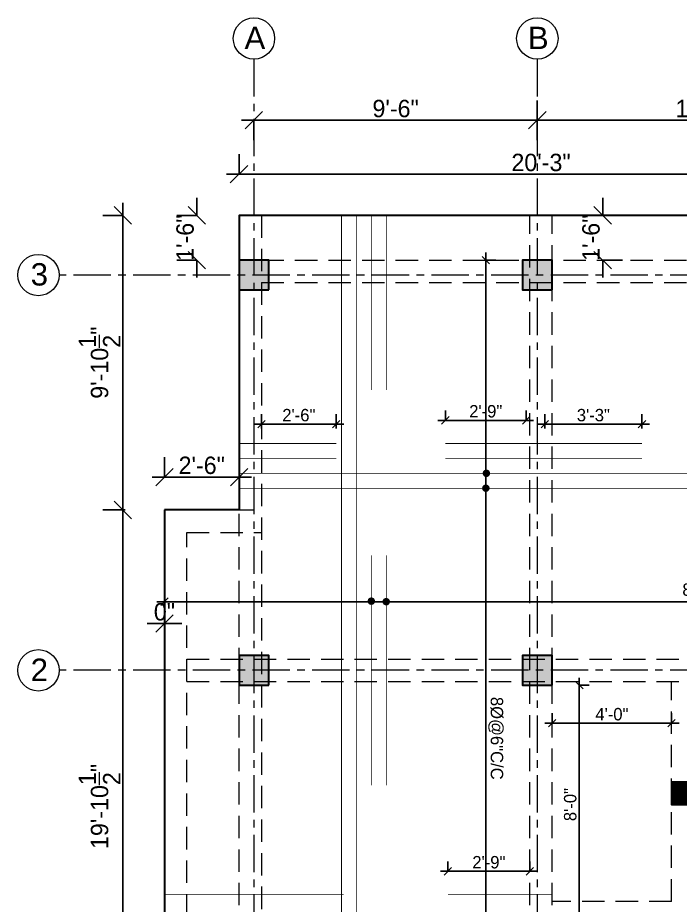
# Model space of a CAD drawing. Header units: inches. Extents: x 28835 to 36795, y -18828 to -9750.
# Drawn here: x 32116.4 to 32383, y -14632.3 to -14275.4 of the extents above; entities that cross this region are included whole.
import ezdxf

# ---------------------------------------------------------------- set-up
doc = ezdxf.new("R2010")
doc.units = ezdxf.units.IN
doc.header["$LTSCALE"] = 12
doc.header["$MEASUREMENT"] = 0
for name, pattern in [('CENTER', [2, 1.25, -0.25, 0.25, -0.25]), ('DASHED', [0.75, 0.5, -0.25]), ('DASHED2', [0.375, 0.25, -0.125])]:
    doc.linetypes.add(name, pattern=pattern)
for name, color, linetype, lineweight in [('Bars', 10, 'Continuous', 35), ('Centre Line', 253, 'CENTER', 9), ('colum', 250, 'Continuous', 30), ('dim', 85, 'Continuous', 9), ('dimention', 5, 'Continuous', 9), ('Ha2', 31, 'Continuous', 0), ('S tie beam', 140, 'DASHED', 18), ('Wall', 1, 'Continuous', 30), ('window', 6, 'Continuous', 9)]:
    doc.layers.add(name, color=color, linetype=linetype, lineweight=lineweight)
doc.styles.add('Times', font='GOTHIC.TTF')
doc.dimstyles.new('D50', dxfattribs={"dimtxt": 5, "dimasz": 3, "dimexe": 4, "dimexo": 12, "dimgap": 1, "dimtad": 1, "dimdec": 0, "dimzin": 3, "dimdsep": 46, "dimlunit": 4, "dimtxsty": 'Times', "dimblk": 'OBLIQUE', "dimcen": 0, "dimdle": 3, "dimaunit": 1, "dimadec": 3, "dimazin": 0, "dimtfac": 1, "dimtdec": 0, "dimtix": 1, "dimtofl": 0, "dimtmove": 1, "dimatfit": 0, "dimldrblk": 'OBLIQUE', "dimfxl": 12, "dimfxlon": 1, "dimtolj": 1, "dimtzin": 0, "dimarcsym": 0})
doc.dimstyles.new('D75', dxfattribs={"dimtxt": 7, "dimasz": 7, "dimexe": 8, "dimexo": 24, "dimgap": 1, "dimtad": 1, "dimdec": 1, "dimzin": 3, "dimdsep": 46, "dimlunit": 4, "dimtxsty": 'Times', "dimblk": 'OBLIQUE', "dimcen": 0, "dimdle": 5, "dimaunit": 1, "dimadec": 3, "dimazin": 0, "dimtfac": 1, "dimtdec": 1, "dimtix": 1, "dimtofl": 0, "dimtmove": 1, "dimatfit": 0, "dimldrblk": 'OBLIQUE', "dimfxl": 1, "dimfxlon": 1, "dimtolj": 1, "dimtzin": 0, "dimarcsym": 0})

# ---------------------------------------------------------------- blocks, each defined once
blk = doc.blocks.new('_Oblique')
at = {"color": 0, "linetype": 'ByBlock', "lineweight": -2}
blk.add_line((-0.5, -0.5), (0.5, 0.5), dxfattribs=at)
blk = doc.blocks.new('*D1018')
at = {"layer": 'Defpoints', "color": 0, "ltscale": 12, "transparency": 16777216}
for p in [(32158.67, -14354.85), (32205.44, -14354.85), (32175.44, -14473.35)]:
    blk.add_point(p, dxfattribs=at)
at = {"layer": 'dimention', "color": 0, "lineweight": -2, "ltscale": 12, "transparency": 16777216}
for p, q in [((32158.67, -14478.35), (32158.67, -14349.85)), ((32158.8, -14354.85), (32150.67, -14354.85)), ((32158.67, -14473.35), (32150.67, -14473.35))]:
    blk.add_line(p, q, dxfattribs=at)
at = {"layer": 'dimention', "color": 0, "lineweight": -2, "ltscale": 12, "transparency": 16777216, "xscale": 7, "yscale": 7, "zscale": 7}
for p, rotation in [((32158.67, -14354.85), 90), ((32158.67, -14473.35), 270)]:
    blk.add_blockref('_Oblique', p, dxfattribs=dict(at, rotation=rotation))
at = {"layer": 'dimention', "color": 0, "ltscale": 12, "transparency": 16777216, "insert": (32149.33, -14414.1), "char_height": 7, "attachment_point": 5, "rotation": 90, "style": 'Times'}
blk.add_mtext('\\A1;9\'-10{\\H1.000000x;\\S1/2;}"', dxfattribs=at)
blk = doc.blocks.new('*D1019')
at = {"layer": 'Defpoints', "color": 0, "ltscale": 12, "transparency": 16777216}
for p in [(32211.44, -14286.56), (32325.46, -14286.56), (32325.46, -14316.61)]:
    blk.add_point(p, dxfattribs=at)
at = {"layer": 'dimention', "color": 0, "lineweight": -2, "ltscale": 12, "transparency": 16777216}
for p, q in [((32206.44, -14316.61), (32330.46, -14316.61)), ((32211.44, -14316.48), (32211.44, -14324.61)), ((32325.46, -14316.48), (32325.46, -14324.61))]:
    blk.add_line(p, q, dxfattribs=at)
at = {"layer": 'dimention', "color": 0, "lineweight": -2, "ltscale": 12, "transparency": 16777216, "xscale": 7, "yscale": 7, "zscale": 7, "rotation": 180}
blk.add_blockref('_Oblique', (32211.44, -14316.61), dxfattribs=at)
at = {"layer": 'dimention', "color": 0, "lineweight": -2, "ltscale": 12, "transparency": 16777216, "xscale": 7, "yscale": 7, "zscale": 7}
blk.add_blockref('_Oblique', (32325.46, -14316.61), dxfattribs=at)
at = {"layer": 'dimention', "color": 0, "ltscale": 12, "transparency": 16777216, "insert": (32268.45, -14311.93), "char_height": 7, "attachment_point": 5, "style": 'Times'}
blk.add_mtext('\\A1;9\'-6"', dxfattribs=at)
blk = doc.blocks.new('*D1020')
at = {"layer": 'Defpoints', "color": 0, "ltscale": 12, "transparency": 16777216}
for p in [(32460.46, -14286.56), (32325.46, -14316.61), (32460.46, -14316.61)]:
    blk.add_point(p, dxfattribs=at)
at = {"layer": 'dimention', "color": 0, "lineweight": -2, "ltscale": 12, "transparency": 16777216}
for p, q in [((32325.46, -14316.61), (32325.46, -14308.61)), ((32320.46, -14316.61), (32465.46, -14316.61)), ((32460.46, -14316.48), (32460.46, -14324.61))]:
    blk.add_line(p, q, dxfattribs=at)
at = {"layer": 'dimention', "color": 0, "lineweight": -2, "ltscale": 12, "transparency": 16777216, "xscale": 7, "yscale": 7, "zscale": 7, "rotation": 180}
blk.add_blockref('_Oblique', (32325.46, -14316.61), dxfattribs=at)
at = {"layer": 'dimention', "color": 0, "lineweight": -2, "ltscale": 12, "transparency": 16777216, "xscale": 7, "yscale": 7, "zscale": 7}
blk.add_blockref('_Oblique', (32460.46, -14316.61), dxfattribs=at)
at = {"layer": 'dimention', "color": 0, "ltscale": 12, "transparency": 16777216, "insert": (32392.96, -14311.93), "char_height": 7, "attachment_point": 5, "style": 'Times'}
blk.add_mtext('\\A1;11\'-3"', dxfattribs=at)
blk = doc.blocks.new('*D1022')
at = {"layer": 'Defpoints', "color": 0, "ltscale": 12, "transparency": 16777216}
for p in [(32205.44, -14338.3), (32205.44, -14354.85), (32448.46, -14354.85)]:
    blk.add_point(p, dxfattribs=at)
at = {"layer": 'dimention', "color": 0, "lineweight": -2, "ltscale": 12, "transparency": 16777216}
for p, q in [((32205.44, -14338.3), (32205.44, -14330.3)), ((32448.46, -14338.3), (32448.46, -14330.3)), ((32453.46, -14338.3), (32200.44, -14338.3))]:
    blk.add_line(p, q, dxfattribs=at)
at = {"layer": 'dimention', "color": 0, "lineweight": -2, "ltscale": 12, "transparency": 16777216, "xscale": 7, "yscale": 7, "zscale": 7, "rotation": 180}
blk.add_blockref('_Oblique', (32205.44, -14338.3), dxfattribs=at)
at = {"layer": 'dimention', "color": 0, "lineweight": -2, "ltscale": 12, "transparency": 16777216, "xscale": 7, "yscale": 7, "zscale": 7}
blk.add_blockref('_Oblique', (32448.46, -14338.3), dxfattribs=at)
at = {"layer": 'dimention', "color": 0, "ltscale": 12, "transparency": 16777216, "insert": (32326.95, -14333.62), "char_height": 7, "attachment_point": 5, "style": 'Times'}
blk.add_mtext('\\A1;20\'-3"', dxfattribs=at)
blk = doc.blocks.new('*D1023')
at = {"layer": 'Defpoints', "color": 0, "ltscale": 12, "transparency": 16777216}
for p in [(32331.46, -14354.85), (32331.46, -14372.85), (32351.75, -14372.85)]:
    blk.add_point(p, dxfattribs=at)
at = {"layer": 'dimention', "color": 0, "lineweight": -2, "ltscale": 12, "transparency": 16777216}
for p, q in [((32351.75, -14354.85), (32351.75, -14347.85)), ((32351.75, -14354.85), (32359.75, -14354.85)), ((32351.75, -14372.85), (32359.75, -14372.85)), ((32351.75, -14372.85), (32351.75, -14379.85))]:
    blk.add_line(p, q, dxfattribs=at)
at = {"layer": 'dimention', "color": 0, "lineweight": -2, "ltscale": 12, "transparency": 16777216, "xscale": 7, "yscale": 7, "zscale": 7}
for p, rotation in [((32351.75, -14354.85), 270), ((32351.75, -14372.85), 90)]:
    blk.add_blockref('_Oblique', p, dxfattribs=dict(at, rotation=rotation))
at = {"layer": 'dimention', "color": 0, "ltscale": 12, "transparency": 16777216, "insert": (32347.08, -14363.85), "char_height": 7, "attachment_point": 5, "rotation": 90, "style": 'Times'}
blk.add_mtext('\\A1;1\'-6"', dxfattribs=at)
blk = doc.blocks.new('*D1028')
at = {"layer": 'Defpoints', "color": 0, "ltscale": 12, "transparency": 16777216}
for p in [(32158.67, -14473.35), (32205.46, -14473.35), (32175.44, -14711.85)]:
    blk.add_point(p, dxfattribs=at)
at = {"layer": 'dimention', "color": 0, "lineweight": -2, "ltscale": 12, "transparency": 16777216}
for p, q in [((32158.67, -14716.85), (32158.67, -14468.35)), ((32159.67, -14473.35), (32150.67, -14473.35)), ((32158.67, -14711.85), (32150.67, -14711.85))]:
    blk.add_line(p, q, dxfattribs=at)
at = {"layer": 'dimention', "color": 0, "lineweight": -2, "ltscale": 12, "transparency": 16777216, "xscale": 7, "yscale": 7, "zscale": 7}
for p, rotation in [((32158.67, -14473.35), 90), ((32158.67, -14711.85), 270)]:
    blk.add_blockref('_Oblique', p, dxfattribs=dict(at, rotation=rotation))
at = {"layer": 'dimention', "color": 0, "ltscale": 12, "transparency": 16777216, "insert": (32149.33, -14592.6), "char_height": 7, "attachment_point": 5, "rotation": 90, "style": 'Times'}
blk.add_mtext('\\A1;19\'-10{\\H1.000000x;\\S1/2;}"', dxfattribs=at)
blk = doc.blocks.new('*D1029')
at = {"layer": 'Defpoints', "color": 0, "ltscale": 12, "transparency": 16777216}
for p in [(32175.44, -14460.11), (32175.44, -14473.35), (32205.46, -14473.35)]:
    blk.add_point(p, dxfattribs=at)
at = {"layer": 'dimention', "color": 0, "lineweight": -2, "ltscale": 12, "transparency": 16777216}
for p, q in [((32175.44, -14460.11), (32175.44, -14452.11)), ((32205.46, -14460.11), (32205.46, -14452.11)), ((32210.46, -14460.11), (32170.44, -14460.11))]:
    blk.add_line(p, q, dxfattribs=at)
at = {"layer": 'dimention', "color": 0, "lineweight": -2, "ltscale": 12, "transparency": 16777216, "xscale": 7, "yscale": 7, "zscale": 7, "rotation": 180}
blk.add_blockref('_Oblique', (32175.44, -14460.11), dxfattribs=at)
at = {"layer": 'dimention', "color": 0, "lineweight": -2, "ltscale": 12, "transparency": 16777216, "xscale": 7, "yscale": 7, "zscale": 7}
blk.add_blockref('_Oblique', (32205.46, -14460.11), dxfattribs=at)
at = {"layer": 'dimention', "color": 0, "ltscale": 12, "transparency": 16777216, "insert": (32190.45, -14455.43), "char_height": 7, "attachment_point": 5, "style": 'Times'}
blk.add_mtext('\\A1;2\'-6"', dxfattribs=at)
blk = doc.blocks.new('*D1030')
at = {"layer": 'Defpoints', "color": 0, "ltscale": 12, "transparency": 16777216}
for p in [(32188.44, -14354.85), (32205.46, -14354.85), (32205.46, -14372.85)]:
    blk.add_point(p, dxfattribs=at)
at = {"layer": 'dimention', "color": 0, "lineweight": -2, "ltscale": 12, "transparency": 16777216}
for p, q in [((32188.44, -14354.85), (32188.44, -14347.85)), ((32188.44, -14354.85), (32180.44, -14354.85)), ((32188.44, -14372.85), (32180.44, -14372.85)), ((32188.44, -14372.85), (32188.44, -14379.85))]:
    blk.add_line(p, q, dxfattribs=at)
at = {"layer": 'dimention', "color": 0, "lineweight": -2, "ltscale": 12, "transparency": 16777216, "xscale": 7, "yscale": 7, "zscale": 7}
for p, rotation in [((32188.44, -14354.85), 270), ((32188.44, -14372.85), 90)]:
    blk.add_blockref('_Oblique', p, dxfattribs=dict(at, rotation=rotation))
at = {"layer": 'dimention', "color": 0, "ltscale": 12, "transparency": 16777216, "insert": (32183.77, -14363.85), "char_height": 7, "attachment_point": 5, "rotation": 90, "style": 'Times'}
blk.add_mtext('\\A1;1\'-6"', dxfattribs=at)
blk = doc.blocks.new('*D1033')
at = {"layer": 'Defpoints', "color": 0, "ltscale": 12, "transparency": 16777216}
for p in [(32322.46, -14618.68), (32289.46, -14627.97), (32322.46, -14627.97)]:
    blk.add_point(p, dxfattribs=at)
at = {"layer": 'dimention', "color": 0, "lineweight": -2, "ltscale": 12, "transparency": 16777216}
for p, q in [((32289.46, -14618.68), (32289.46, -14614.68)), ((32322.46, -14618.68), (32322.46, -14614.68)), ((32286.46, -14618.68), (32325.46, -14618.68))]:
    blk.add_line(p, q, dxfattribs=at)
at = {"layer": 'dimention', "color": 0, "lineweight": -2, "ltscale": 12, "transparency": 16777216, "xscale": 3, "yscale": 3, "zscale": 3, "rotation": 180}
blk.add_blockref('_Oblique', (32289.46, -14618.68), dxfattribs=at)
at = {"layer": 'dimention', "color": 0, "lineweight": -2, "ltscale": 12, "transparency": 16777216, "xscale": 3, "yscale": 3, "zscale": 3}
blk.add_blockref('_Oblique', (32322.46, -14618.68), dxfattribs=at)
at = {"layer": 'dimention', "color": 0, "ltscale": 12, "transparency": 16777216, "insert": (32305.96, -14615.06), "char_height": 5, "attachment_point": 5, "style": 'Times'}
blk.add_mtext('\\A1;2\'-9"', dxfattribs=at)
blk = doc.blocks.new('*D1034')
at = {"layer": 'Defpoints', "color": 0, "transparency": 16777216}
for p in [(32589.46, -14510.23), (32589.46, -14510.23), (32175.44, -14515.42)]:
    blk.add_point(p, dxfattribs=at)
at = {"layer": 'dim', "color": 0, "lineweight": -2, "transparency": 16777216}
for p, q in [((32175.44, -14510.24), (32175.44, -14506.24)), ((32172.44, -14510.24), (32592.46, -14510.23)), ((32589.46, -14510.23), (32589.46, -14514.23))]:
    blk.add_line(p, q, dxfattribs=at)
at = {"layer": 'dim', "color": 0, "lineweight": -2, "transparency": 16777216, "xscale": 3, "yscale": 3, "zscale": 3}
for p, rotation in [((32175.44, -14510.24), 180.0022778880991), ((32589.46, -14510.23), 0.002277888099117031)]:
    blk.add_blockref('_Oblique', p, dxfattribs=dict(at, rotation=rotation))
at = {"layer": 'dim', "color": 0, "transparency": 16777216, "insert": (32401.18, -14505.9), "char_height": 5, "attachment_point": 5, "rotation": 0.0023, "style": 'Times'}
blk.add_mtext('\\A1;{\\fArial|b0|i0|c0|p34;8%%C@6"C/C}', dxfattribs=at)
blk = doc.blocks.new('*D1035')
at = {"layer": 'Defpoints', "color": 0, "transparency": 16777216}
for p in [(32302.6, -14372.85), (32279.96, -14699.85), (32304.75, -14699.85)]:
    blk.add_point(p, dxfattribs=at)
at = {"layer": 'dim', "color": 0, "lineweight": -2, "transparency": 16777216}
for p, q in [((32304.74, -14369.85), (32304.75, -14702.85)), ((32304.74, -14372.85), (32308.74, -14372.85)), ((32292.75, -14699.85), (32308.75, -14699.85))]:
    blk.add_line(p, q, dxfattribs=at)
at = {"layer": 'dim', "color": 0, "lineweight": -2, "transparency": 16777216, "xscale": 3, "yscale": 3, "zscale": 3}
for p, rotation in [((32304.74, -14372.85), 90.00227789476928), ((32304.75, -14699.85), 270.0022778947692)]:
    blk.add_blockref('_Oblique', p, dxfattribs=dict(at, rotation=rotation))
at = {"layer": 'dim', "color": 0, "transparency": 16777216, "insert": (32308.71, -14565.19), "char_height": 5, "attachment_point": 5, "rotation": 270.0023, "style": 'Times'}
blk.add_mtext('\\A1;8%%C@6"C/C}', dxfattribs=at)
blk = doc.blocks.new('*D1036')
at = {"layer": 'Defpoints', "color": 0, "ltscale": 12, "transparency": 16777216}
for p in [(32244.56, -14438.85), (32214.46, -14452.6), (32244.56, -14452.6)]:
    blk.add_point(p, dxfattribs=at)
at = {"layer": 'dimention', "color": 0, "lineweight": -2, "ltscale": 12, "transparency": 16777216}
for p, q in [((32214.46, -14440.6), (32214.46, -14434.85)), ((32244.56, -14440.6), (32244.56, -14434.85)), ((32211.46, -14438.85), (32247.56, -14438.85))]:
    blk.add_line(p, q, dxfattribs=at)
at = {"layer": 'dimention', "color": 0, "lineweight": -2, "ltscale": 12, "transparency": 16777216, "xscale": 3, "yscale": 3, "zscale": 3, "rotation": 180}
blk.add_blockref('_Oblique', (32214.46, -14438.85), dxfattribs=at)
at = {"layer": 'dimention', "color": 0, "lineweight": -2, "ltscale": 12, "transparency": 16777216, "xscale": 3, "yscale": 3, "zscale": 3}
blk.add_blockref('_Oblique', (32244.56, -14438.85), dxfattribs=at)
at = {"layer": 'dimention', "color": 0, "ltscale": 12, "transparency": 16777216, "insert": (32229.51, -14435.23), "char_height": 5, "attachment_point": 5, "style": 'Times'}
blk.add_mtext('\\A1;2\'-6"', dxfattribs=at)
blk = doc.blocks.new('*D1037')
at = {"layer": 'Defpoints', "color": 0, "ltscale": 12, "transparency": 16777216}
for p in [(32320.96, -14437.31), (32288.46, -14446.6), (32320.96, -14446.6)]:
    blk.add_point(p, dxfattribs=at)
at = {"layer": 'dimention', "color": 0, "lineweight": -2, "ltscale": 12, "transparency": 16777216}
for p, q in [((32288.46, -14437.31), (32288.46, -14433.31)), ((32320.96, -14437.31), (32320.96, -14433.31)), ((32285.46, -14437.31), (32323.96, -14437.31))]:
    blk.add_line(p, q, dxfattribs=at)
at = {"layer": 'dimention', "color": 0, "lineweight": -2, "ltscale": 12, "transparency": 16777216, "xscale": 3, "yscale": 3, "zscale": 3, "rotation": 180}
blk.add_blockref('_Oblique', (32288.46, -14437.31), dxfattribs=at)
at = {"layer": 'dimention', "color": 0, "lineweight": -2, "ltscale": 12, "transparency": 16777216, "xscale": 3, "yscale": 3, "zscale": 3}
blk.add_blockref('_Oblique', (32320.96, -14437.31), dxfattribs=at)
at = {"layer": 'dimention', "color": 0, "ltscale": 12, "transparency": 16777216, "insert": (32304.71, -14433.68), "char_height": 5, "attachment_point": 5, "style": 'Times'}
blk.add_mtext('\\A1;2\'-9"', dxfattribs=at)
blk = doc.blocks.new('*D1038')
at = {"layer": 'Defpoints', "color": 0, "ltscale": 12, "transparency": 16777216}
for p in [(32367.56, -14438.85), (32328.46, -14452.6), (32367.56, -14452.6)]:
    blk.add_point(p, dxfattribs=at)
at = {"layer": 'dimention', "color": 0, "lineweight": -2, "ltscale": 12, "transparency": 16777216}
for p, q in [((32328.46, -14440.6), (32328.46, -14434.85)), ((32367.56, -14440.6), (32367.56, -14434.85)), ((32325.46, -14438.85), (32370.56, -14438.85))]:
    blk.add_line(p, q, dxfattribs=at)
at = {"layer": 'dimention', "color": 0, "lineweight": -2, "ltscale": 12, "transparency": 16777216, "xscale": 3, "yscale": 3, "zscale": 3, "rotation": 180}
blk.add_blockref('_Oblique', (32328.46, -14438.85), dxfattribs=at)
at = {"layer": 'dimention', "color": 0, "lineweight": -2, "ltscale": 12, "transparency": 16777216, "xscale": 3, "yscale": 3, "zscale": 3}
blk.add_blockref('_Oblique', (32367.56, -14438.85), dxfattribs=at)
at = {"layer": 'dimention', "color": 0, "ltscale": 12, "transparency": 16777216, "insert": (32348.01, -14435.23), "char_height": 5, "attachment_point": 5, "style": 'Times'}
blk.add_mtext('\\A1;3\'-3"', dxfattribs=at)
blk = doc.blocks.new('*D1041')
at = {"layer": 'Defpoints', "color": 0, "ltscale": 12, "transparency": 16777216}
for p in [(32175.44, -14473.35), (32175.44, -14473.35), (32175.44, -14519.02)]:
    blk.add_point(p, dxfattribs=at)
at = {"layer": 'dimention', "color": 0, "lineweight": -2, "ltscale": 12, "transparency": 16777216}
for p, q in [((32175.44, -14519.02), (32168.44, -14519.02)), ((32175.44, -14518.02), (32175.44, -14527.02)), ((32175.44, -14518.02), (32175.44, -14527.02)), ((32175.44, -14519.02), (32182.44, -14519.02))]:
    blk.add_line(p, q, dxfattribs=at)
at = {"layer": 'dimention', "color": 0, "lineweight": -2, "ltscale": 12, "transparency": 16777216, "xscale": 7, "yscale": 7, "zscale": 7}
blk.add_blockref('_Oblique', (32175.44, -14519.02), dxfattribs=at)
at = {"layer": 'dimention', "color": 0, "lineweight": -2, "ltscale": 12, "transparency": 16777216, "xscale": 7, "yscale": 7, "zscale": 7, "rotation": 180}
blk.add_blockref('_Oblique', (32175.44, -14519.02), dxfattribs=at)
at = {"layer": 'dimention', "color": 0, "ltscale": 12, "transparency": 16777216, "insert": (32175.44, -14514.35), "char_height": 7, "attachment_point": 5, "style": 'Times'}
blk.add_mtext('\\A1;0"', dxfattribs=at)
blk = doc.blocks.new('*D1042')
at = {"layer": 'Defpoints', "color": 0, "ltscale": 12, "transparency": 16777216}
for p in [(32331.46, -14559.14), (32331.46, -14564.4), (32379.46, -14564.4)]:
    blk.add_point(p, dxfattribs=at)
at = {"layer": 'dimention', "color": 0, "lineweight": -2, "ltscale": 12, "transparency": 16777216}
for p, q in [((32331.46, -14559.14), (32331.46, -14555.14)), ((32379.46, -14559.14), (32379.46, -14555.14)), ((32382.46, -14559.14), (32328.46, -14559.14))]:
    blk.add_line(p, q, dxfattribs=at)
at = {"layer": 'dimention', "color": 0, "lineweight": -2, "ltscale": 12, "transparency": 16777216, "xscale": 3, "yscale": 3, "zscale": 3, "rotation": 180}
blk.add_blockref('_Oblique', (32331.46, -14559.14), dxfattribs=at)
at = {"layer": 'dimention', "color": 0, "lineweight": -2, "ltscale": 12, "transparency": 16777216, "xscale": 3, "yscale": 3, "zscale": 3}
blk.add_blockref('_Oblique', (32379.46, -14559.14), dxfattribs=at)
at = {"layer": 'dimention', "color": 0, "ltscale": 12, "transparency": 16777216, "insert": (32355.46, -14555.52), "char_height": 5, "attachment_point": 5, "style": 'Times'}
blk.add_mtext('\\A1;4\'-0"', dxfattribs=at)
blk = doc.blocks.new('*D898')
at = {"layer": 'Defpoints', "color": 0, "ltscale": 12, "transparency": 16777216}
for p in [(32331.46, -14543.85), (32342.34, -14543.85), (32367.46, -14639.85)]:
    blk.add_point(p, dxfattribs=at)
at = {"layer": 'dimention', "color": 0, "lineweight": -2, "ltscale": 12, "transparency": 16777216}
for p, q in [((32342.34, -14642.85), (32342.34, -14540.85)), ((32342.34, -14543.85), (32346.34, -14543.85)), ((32354.34, -14639.85), (32338.34, -14639.85))]:
    blk.add_line(p, q, dxfattribs=at)
at = {"layer": 'dimention', "color": 0, "lineweight": -2, "ltscale": 12, "transparency": 16777216, "xscale": 3, "yscale": 3, "zscale": 3}
for p, rotation in [((32342.34, -14543.85), 90), ((32342.34, -14639.85), 270)]:
    blk.add_blockref('_Oblique', p, dxfattribs=dict(at, rotation=rotation))
at = {"layer": 'dimention', "color": 0, "ltscale": 12, "transparency": 16777216, "insert": (32338.71, -14591.85), "char_height": 5, "attachment_point": 5, "rotation": 90, "style": 'Times'}
blk.add_mtext('\\A1;8\'-0"', dxfattribs=at)

msp = doc.modelspace()

# ---------------------------------------------------------------- hatches: boundary and pattern name
at = {"layer": 'dim', "ltscale": 12}
h = msp.add_hatch(dxfattribs=at)
h.set_pattern_fill('ANSI31', color=256)
h.set_pattern_definition([(45, (-434.38004, -4460.82254), (-0.08838834765, 0.08838834765), [])])
h.paths.add_polyline_path([(32379.46, -14591.85), (32388.46, -14591.85), (32388.46, -14582.85), (32379.46, -14582.85)])
at = {"layer": 'Ha2'}
for points in [[(32217.46, -14384.85), (32217.46, -14372.85), (32205.46, -14372.85), (32205.46, -14384.85)], [(32331.46, -14384.85), (32331.46, -14372.85), (32319.46, -14372.85), (32319.46, -14384.85)], [(32217.46, -14543.85), (32217.46, -14531.85), (32205.46, -14531.85), (32205.46, -14543.85)], [(32331.46, -14543.85), (32331.46, -14531.85), (32319.46, -14531.85), (32319.46, -14543.85)]]:
    msp.add_hatch(color=256, dxfattribs=at).paths.add_polyline_path(points)

# ---------------------------------------------------------------- linework, layer by layer
at = {"layer": 'Bars', "ltscale": 3, "const_width": 0.3}
for points in [[(32246.67, -14354.85), (32246.67, -14717.85)], [(32252.67, -14354.85), (32252.67, -14717.85)], [(32205.46, -14458.6), (32589.46, -14458.6)], [(32205.46, -14464.6), (32589.46, -14464.6)]]:
    msp.add_lwpolyline(points, dxfattribs=at)
at = {"layer": 'Bars', "linetype": 'DASHED2', "ltscale": 2, "const_width": 0.3}
for points in [[(32258.67, -14425.15), (32258.67, -14354.85)], [(32264.67, -14425.15), (32264.67, -14354.85)], [(32205.46, -14446.6), (32244.56, -14446.6)], [(32288.46, -14446.6), (32325.46, -14446.6)], [(32325.46, -14446.6), (32367.56, -14446.6)], [(32205.46, -14452.6), (32244.56, -14452.6)], [(32288.46, -14452.6), (32325.46, -14452.6)], [(32325.46, -14452.6), (32367.56, -14452.6)], [(32258.67, -14491.56), (32258.67, -14537.85)], [(32264.67, -14491.56), (32264.67, -14537.85)], [(32258.67, -14584.15), (32258.67, -14537.85)], [(32264.67, -14584.15), (32264.67, -14537.85)], [(32175.44, -14627.97), (32247.56, -14627.97)], [(32289.46, -14627.97), (32325.46, -14627.97)], [(32325.46, -14627.97), (32331.46, -14627.97)]]:
    msp.add_lwpolyline(points, dxfattribs=at)
at = {"layer": 'Centre Line'}
for p, q in [((32211.46, -14292), (32211.46, -14809.95)), ((32325.46, -14292), (32325.46, -14818.95)), ((32657.87, -14378.85), (32133.06, -14378.85)), ((32657.87, -14537.85), (32133.06, -14537.85))]:
    msp.add_line(p, q, dxfattribs=at)
at = {"layer": 'colum'}
for points in [[(32217.46, -14384.85), (32217.46, -14372.85), (32205.46, -14372.85), (32205.46, -14384.85)], [(32331.46, -14384.85), (32331.46, -14372.85), (32319.46, -14372.85), (32319.46, -14384.85)], [(32217.46, -14543.85), (32217.46, -14531.85), (32205.46, -14531.85), (32205.46, -14543.85)], [(32331.46, -14543.85), (32331.46, -14531.85), (32319.46, -14531.85), (32319.46, -14543.85)]]:
    msp.add_lwpolyline(points, close=True, dxfattribs=at)
at = {"layer": 'dim', "ltscale": 5, "const_width": 1.5}
for points in [[(32304.22, -14458.57, -1), (32305.72, -14458.63, -1)], [(32304, -14464.57, -1), (32305.5, -14464.62, -1)], [(32258.65, -14510.77, -1), (32258.7, -14509.27, -1)], [(32264.64, -14510.99, -1), (32264.7, -14509.49, -1)]]:
    msp.add_lwpolyline(points, format="xyb", close=True, dxfattribs=at)
at = {"layer": 'S tie beam', "ltscale": 1.5}
for p, q in [((32331.46, -14699.85), (32331.46, -14354.85)), ((32205.46, -14699.85), (32205.46, -14372.85)), ((32214.46, -14372.85), (32580.46, -14372.85)), ((32214.46, -14381.85), (32580.46, -14381.85)), ((32184.44, -14533.35), (32577.46, -14533.35)), ((32184.44, -14542.35), (32577.46, -14542.35)), ((32379.46, -14630.85), (32379.46, -14542.35)), ((32379.46, -14630.85), (32331.46, -14630.85))]:
    msp.add_line(p, q, dxfattribs=at)
for points in [[(32214.46, -14354.85), (32214.46, -14687.85)], [(32322.46, -14699.85), (32322.46, -14354.85)], [(32205.46, -14699.85), (32175.44, -14699.85), (32175.44, -14473.35), (32214.46, -14473.35)], [(32205.46, -14690.85), (32184.44, -14690.85), (32184.44, -14482.35), (32214.46, -14482.35)]]:
    msp.add_lwpolyline(points, dxfattribs=at)
at = {"layer": 'Wall', "ltscale": 12}
msp.add_line((32205.46, -14473.35), (32175.44, -14473.35), dxfattribs=at)
for points in [[(32388.46, -14639.85), (32388.46, -14603.85), (32607.46, -14603.85), (32607.46, -14396.85), (32601.46, -14396.85), (32601.46, -14363.85), (32598.46, -14363.85), (32577.46, -14363.85), (32577.46, -14372.85), (32466.46, -14372.85), (32466.46, -14363.85), (32448.46, -14363.85), (32448.46, -14363.85), (32448.46, -14363.85), (32448.46, -14354.85), (32205.46, -14354.85), (32205.46, -14473.35), (32175.44, -14473.35)], [(32175.44, -14473.35), (32175.44, -14711.85)]]:
    msp.add_lwpolyline(points, dxfattribs=at)
msp.add_lwpolyline([(32388.46, -14582.85), (32379.46, -14582.85), (32379.46, -14591.85), (32388.46, -14591.85)], close=True, dxfattribs=at)
at = {"layer": 'window', "linetype": 'Continuous', "ltscale": 25}
for centre in [(32211.46, -14283.69), (32325.46, -14283.69), (32124.74, -14378.85), (32124.74, -14537.85)]:
    msp.add_circle(centre, 8.32, dxfattribs=at)

# ---------------------------------------------------------------- texts
at = {"layer": 'window', "linetype": 'Continuous', "ltscale": 25, "char_height": 9, "width": 0.0000117, "attachment_point": 5, "rotation": 359.9776}
for s, insert in [('{\\fArial|b0|i0|c0|p34;A}', (32211.84, -14283.48)), ('{\\fArial|b0|i0|c0|p34;B}', (32325.84, -14283.48)), ('{\\fArial|b0|i0|c0|p34;3}', (32125.12, -14378.64)), ('{\\fArial|b0|i0|c0|p34;2}', (32125.12, -14537.64))]:
    msp.add_mtext(s, dxfattribs=dict(at, insert=insert))

# ---------------------------------------------------------------- dimensions: what is measured, and where the dimension line sits
at = {"layer": 'dim'}
for base, p1, p2, angle, text, picture, middle in [((32304.75, -14699.85), (32302.6, -14372.85), (32279.96, -14699.85), 270.0023, '8%%C@6"C/C}', '*D1035', (32304.75, -14565.19)), ((32589.46, -14510.23), (32175.44, -14515.42), (32589.46, -14510.23), 0.0023, '{\\fArial|b0|i0|c0|p34;8%%C@6"C/C}', '*D1034', (32401.18, -14510.22))]:
    dim = msp.add_linear_dim(base=base, p1=p1, p2=p2, angle=angle, text=text, dimstyle='D50', dxfattribs=at)
    dim.commit()
    dim.dimension.update_dxf_attribs({"geometry": picture, "text_midpoint": middle, "dimtype": 160})
at = {"layer": 'dimention', "ltscale": 12}
for base, p1, p2, picture, middle in [((32325.46, -14316.61), (32211.44, -14286.56), (32325.46, -14286.56), '*D1019', (32268.45, -14311.93)), ((32460.46, -14316.61), (32325.46, -14316.61), (32460.46, -14286.56), '*D1020', (32392.96, -14311.93))]:
    dim = msp.add_linear_dim(base=base, p1=p1, p2=p2, dimstyle='D75', override={"dimfxl": 0.125}, dxfattribs=at)
    dim.commit()
    dim.dimension.update_dxf_attribs({"geometry": picture, "text_midpoint": middle})
for base, p1, p2, dimstyle, picture, middle in [((32205.44, -14338.3), (32448.46, -14354.85), (32205.44, -14354.85), 'D75', '*D1022', (32326.95, -14333.62)), ((32244.56, -14438.85), (32214.46, -14452.6), (32244.56, -14452.6), 'D50', '*D1036', (32229.51, -14435.23)), ((32320.9581, -14437.3106), (32288.4571, -14446.5971), (32320.9581, -14446.5971), 'D50', '*D1037', (32304.7076, -14433.6849)), ((32367.56, -14438.85), (32328.46, -14452.6), (32367.56, -14452.6), 'D50', '*D1038', (32348.01, -14435.23)), ((32175.44, -14460.11), (32205.46, -14473.35), (32175.44, -14473.35), 'D75', '*D1029', (32190.45, -14455.43)), ((32175.43764138, -14519.0248282), (32175.43764138, -14473.35392555), (32175.43764138, -14473.35392555), 'D75', '*D1041', (32175.43764138, -14514.3487575)), ((32331.46, -14559.14), (32379.46, -14564.4), (32331.46, -14564.4), 'D50', '*D1042', (32355.46, -14555.52)), ((32322.46, -14618.68), (32289.46, -14627.97), (32322.46, -14627.97), 'D50', '*D1033', (32305.96, -14615.06))]:
    dim = msp.add_linear_dim(base=base, p1=p1, p2=p2, dimstyle=dimstyle, dxfattribs=at)
    dim.commit()
    dim.dimension.update_dxf_attribs({"geometry": picture, "text_midpoint": middle})
dim = msp.add_linear_dim(base=(32158.67, -14354.85), p1=(32175.44, -14473.35), p2=(32205.44, -14354.85), angle=90, dimstyle='D75', override={"dimfxl": 0.125}, dxfattribs=at)
dim.commit()
dim.dimension.update_dxf_attribs({"geometry": '*D1018', "text_midpoint": (32149.33, -14414.1)})
for base, p1, p2, dimstyle, picture, middle in [((32188.44, -14354.85), (32205.46, -14372.85), (32205.46, -14354.85), 'D75', '*D1030', (32183.77, -14363.85)), ((32351.75, -14372.85), (32331.46, -14354.85), (32331.46, -14372.85), 'D75', '*D1023', (32347.08, -14363.85)), ((32158.67, -14473.35), (32175.44, -14711.85), (32205.46, -14473.35), 'D75', '*D1028', (32149.33, -14592.6)), ((32342.34, -14543.85), (32367.46, -14639.85), (32331.46, -14543.85), 'D50', '*D898', (32338.71, -14591.85))]:
    dim = msp.add_linear_dim(base=base, p1=p1, p2=p2, angle=90, dimstyle=dimstyle, dxfattribs=at)
    dim.commit()
    dim.dimension.update_dxf_attribs({"geometry": picture, "text_midpoint": middle})

doc.saveas('drawing.dxf')
